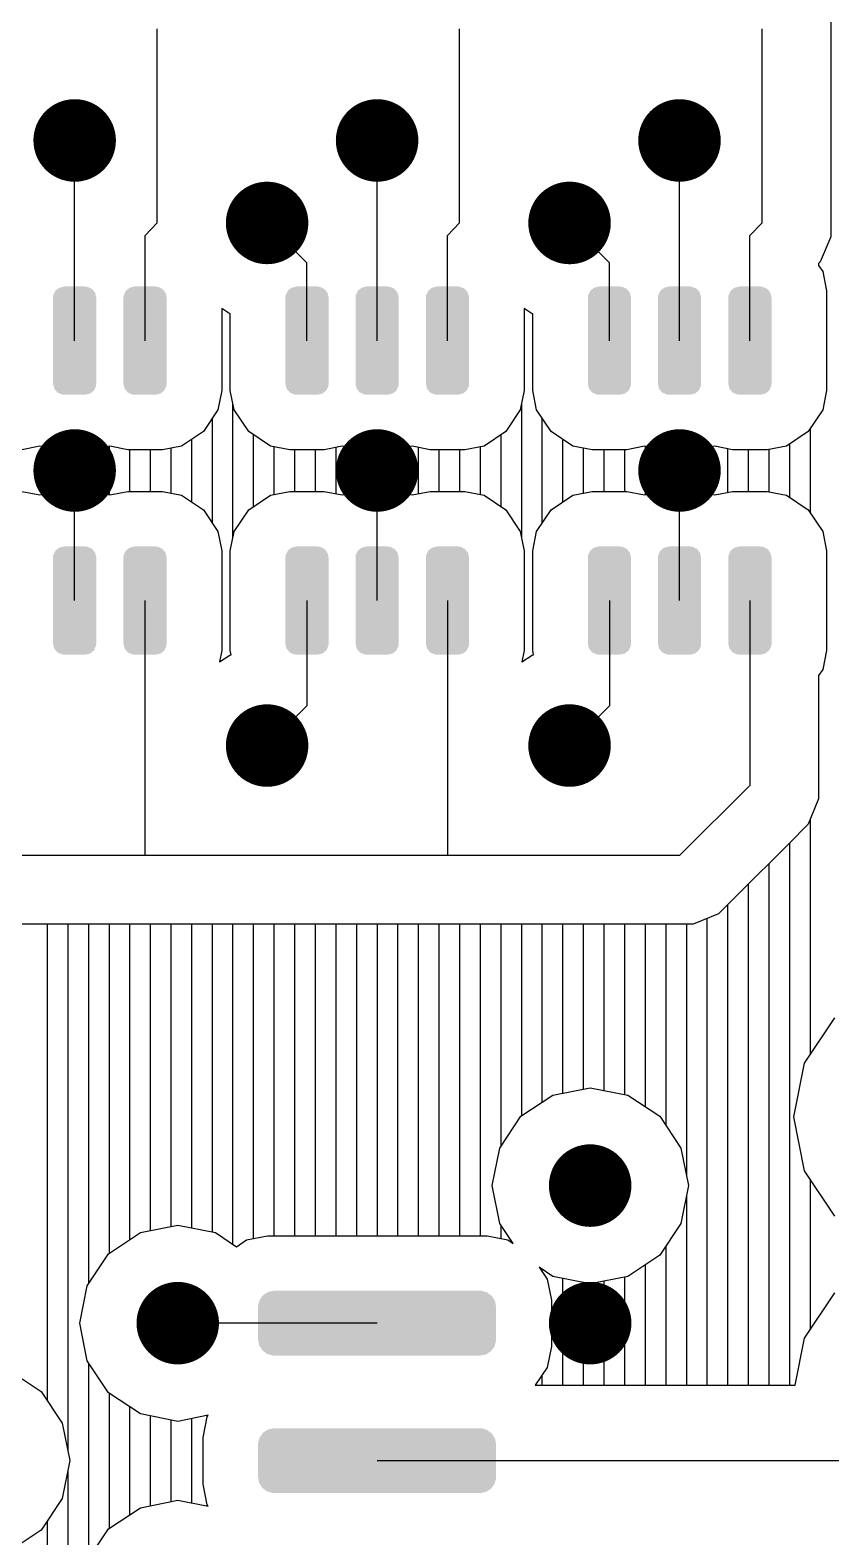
# Model space of a CAD drawing. Extents: x 295 to 953, y 10 to 290.
# Drawn here: x 657.87 to 670.07, y 147.46 to 170.42 of the extents above; entities that cross this region are included whole.
import ezdxf

# ---------------------------------------------------------------- set-up
doc = ezdxf.new("R2010")
doc.units = 0
doc.header["$LTSCALE"] = 5
doc.header["$MEASUREMENT"] = 0
doc.layers.get('0').update_dxf_attribs({"linetype": 'CONTINUOUS', "lineweight": 25})
doc.layers.add('DV-INT-A3_TOP', color=10, linetype='CONTINUOUS')

msp = doc.modelspace()

# ---------------------------------------------------------------- linework, layer by layer
at = {"const_width": 0.629}
for points in [[(658.231, 168.74, 1), (658.86, 168.74, 1)], [(662.841, 168.74, 1), (663.47, 168.74, 1)], [(667.451, 168.74, 1), (668.08, 168.74, 1)], [(661.165, 167.483, 1), (661.793, 167.483, 1)], [(665.775, 167.483, 1), (666.404, 167.483, 1)], [(658.231, 163.711, 1), (658.86, 163.711, 1)], [(662.841, 163.711, 1), (663.47, 163.711, 1)], [(667.451, 163.711, 1), (668.08, 163.711, 1)], [(661.165, 159.52, 1), (661.793, 159.52, 1)], [(665.775, 159.52, 1), (666.404, 159.52, 1)], [(666.089, 152.815, 1), (666.718, 152.815, 1)], [(659.803, 150.719, 1), (660.431, 150.719, 1)], [(666.089, 150.719, 1), (666.718, 150.719, 1)]]:
    msp.add_lwpolyline(points, format="xyb", close=True, dxfattribs=at)
for points in [[(658.239, 166.421), (658.252, 166.45), (658.857, 166.421), (658.833, 166.45)], [(658.252, 166.45), (658.288, 166.478), (658.833, 166.45), (658.81, 166.478)], [(658.288, 166.478), (658.31, 166.496), (658.81, 166.478), (658.771, 166.496)], [(658.31, 166.496), (658.367, 166.509), (658.771, 166.496), (658.742, 166.509)], [(658.367, 166.509), (658.382, 166.512), (658.742, 166.509), (658.709, 166.512)], [(658.382, 166.512), (658.382, 166.515), (658.709, 166.512), (658.709, 166.515)], [(659.312, 166.421), (659.325, 166.45), (659.93, 166.421), (659.906, 166.45)], [(659.325, 166.45), (659.361, 166.478), (659.906, 166.45), (659.882, 166.478)], [(659.361, 166.478), (659.383, 166.496), (659.882, 166.478), (659.844, 166.496)], [(659.383, 166.496), (659.44, 166.509), (659.844, 166.496), (659.815, 166.509)], [(659.44, 166.509), (659.455, 166.512), (659.815, 166.509), (659.782, 166.512)], [(659.455, 166.512), (659.455, 166.515), (659.782, 166.512), (659.782, 166.515)], [(661.78, 166.421), (661.794, 166.45), (662.398, 166.421), (662.375, 166.45)], [(661.794, 166.45), (661.829, 166.478), (662.375, 166.45), (662.351, 166.478)], [(661.829, 166.478), (661.851, 166.496), (662.351, 166.478), (662.312, 166.496)], [(661.851, 166.496), (661.909, 166.509), (662.312, 166.496), (662.284, 166.509)], [(661.909, 166.509), (661.923, 166.512), (662.284, 166.509), (662.25, 166.512)], [(661.923, 166.512), (661.923, 166.515), (662.25, 166.512), (662.25, 166.515)], [(662.849, 166.421), (662.862, 166.45), (663.467, 166.421), (663.443, 166.45)], [(662.862, 166.45), (662.898, 166.478), (663.443, 166.45), (663.42, 166.478)], [(662.898, 166.478), (662.92, 166.496), (663.42, 166.478), (663.381, 166.496)], [(662.92, 166.496), (662.977, 166.509), (663.381, 166.496), (663.352, 166.509)], [(662.977, 166.509), (662.992, 166.512), (663.352, 166.509), (663.319, 166.512)], [(662.992, 166.512), (662.992, 166.515), (663.319, 166.512), (663.319, 166.515)], [(663.922, 166.421), (663.935, 166.45), (664.54, 166.421), (664.516, 166.45)], [(663.935, 166.45), (663.971, 166.478), (664.516, 166.45), (664.493, 166.478)], [(663.971, 166.478), (663.993, 166.496), (664.493, 166.478), (664.454, 166.496)], [(663.993, 166.496), (664.05, 166.509), (664.454, 166.496), (664.425, 166.509)], [(664.05, 166.509), (664.065, 166.512), (664.425, 166.509), (664.392, 166.512)], [(664.065, 166.512), (664.065, 166.515), (664.392, 166.512), (664.392, 166.515)], [(666.39, 166.421), (666.404, 166.45), (667.008, 166.421), (666.985, 166.45)], [(666.404, 166.45), (666.439, 166.478), (666.985, 166.45), (666.961, 166.478)], [(666.439, 166.478), (666.461, 166.496), (666.961, 166.478), (666.923, 166.496)], [(666.461, 166.496), (666.519, 166.509), (666.923, 166.496), (666.894, 166.509)], [(666.519, 166.509), (666.533, 166.512), (666.894, 166.509), (666.86, 166.512)], [(666.533, 166.512), (666.533, 166.515), (666.86, 166.512), (666.86, 166.515)], [(667.459, 166.421), (667.472, 166.45), (668.077, 166.421), (668.054, 166.45)], [(667.472, 166.45), (667.508, 166.478), (668.054, 166.45), (668.03, 166.478)], [(667.508, 166.478), (667.53, 166.496), (668.03, 166.478), (667.991, 166.496)], [(667.53, 166.496), (667.587, 166.509), (667.991, 166.496), (667.962, 166.509)], [(667.587, 166.509), (667.602, 166.512), (667.962, 166.509), (667.929, 166.512)], [(667.602, 166.512), (667.602, 166.515), (667.929, 166.512), (667.929, 166.515)], [(668.532, 166.421), (668.545, 166.45), (669.15, 166.421), (669.126, 166.45)], [(668.545, 166.45), (668.581, 166.478), (669.126, 166.45), (669.103, 166.478)], [(668.581, 166.478), (668.603, 166.496), (669.103, 166.478), (669.064, 166.496)], [(668.603, 166.496), (668.66, 166.509), (669.064, 166.496), (669.035, 166.509)], [(668.66, 166.509), (668.675, 166.512), (669.035, 166.509), (669.002, 166.512)], [(668.675, 166.512), (668.675, 166.515), (669.002, 166.512), (669.002, 166.515)], [(658.216, 166.349), (658.22, 166.383), (658.874, 166.349), (658.866, 166.383)], [(658.216, 166.347), (658.216, 166.349), (658.874, 166.347), (658.874, 166.349)], [(658.216, 165.031), (658.216, 166.347), (658.874, 165.031), (658.874, 166.347)], [(658.22, 166.383), (658.239, 166.421), (658.866, 166.383), (658.857, 166.421)], [(659.289, 166.349), (659.293, 166.383), (659.947, 166.349), (659.939, 166.383)], [(659.289, 166.347), (659.289, 166.349), (659.947, 166.347), (659.947, 166.349)], [(659.289, 165.031), (659.289, 166.347), (659.947, 165.031), (659.947, 166.347)], [(659.293, 166.383), (659.312, 166.421), (659.939, 166.383), (659.93, 166.421)], [(661.758, 166.349), (661.762, 166.383), (662.416, 166.349), (662.408, 166.383)], [(661.758, 166.347), (661.758, 166.349), (662.416, 166.347), (662.416, 166.349)], [(661.758, 165.031), (661.758, 166.347), (662.416, 165.031), (662.416, 166.347)], [(661.762, 166.383), (661.78, 166.421), (662.408, 166.383), (662.398, 166.421)], [(662.827, 166.349), (662.83, 166.383), (663.485, 166.349), (663.476, 166.383)], [(662.827, 166.347), (662.827, 166.349), (663.485, 166.347), (663.485, 166.349)], [(662.827, 165.031), (662.827, 166.347), (663.485, 165.031), (663.485, 166.347)], [(662.83, 166.383), (662.849, 166.421), (663.476, 166.383), (663.467, 166.421)], [(663.899, 166.349), (663.903, 166.383), (664.557, 166.349), (664.549, 166.383)], [(663.899, 166.347), (663.899, 166.349), (664.557, 166.347), (664.557, 166.349)], [(663.899, 165.031), (663.899, 166.347), (664.557, 165.031), (664.557, 166.347)], [(663.903, 166.383), (663.922, 166.421), (664.549, 166.383), (664.54, 166.421)], [(666.368, 166.349), (666.372, 166.383), (667.026, 166.349), (667.018, 166.383)], [(666.368, 166.347), (666.368, 166.349), (667.026, 166.347), (667.026, 166.349)], [(666.368, 165.031), (666.368, 166.347), (667.026, 165.031), (667.026, 166.347)], [(666.372, 166.383), (666.39, 166.421), (667.018, 166.383), (667.008, 166.421)], [(667.437, 166.349), (667.441, 166.383), (668.095, 166.349), (668.086, 166.383)], [(667.437, 166.347), (667.437, 166.349), (668.095, 166.347), (668.095, 166.349)], [(667.437, 165.031), (667.437, 166.347), (668.095, 165.031), (668.095, 166.347)], [(667.441, 166.383), (667.459, 166.421), (668.086, 166.383), (668.077, 166.421)], [(668.51, 166.349), (668.513, 166.383), (669.168, 166.349), (669.159, 166.383)], [(668.51, 166.347), (668.51, 166.349), (669.168, 166.347), (669.168, 166.349)], [(668.51, 165.031), (668.51, 166.347), (669.168, 165.031), (669.168, 166.347)], [(668.513, 166.383), (668.532, 166.421), (669.159, 166.383), (669.15, 166.421)], [(658.216, 165.029), (658.216, 165.031), (658.874, 165.029), (658.874, 165.031)], [(658.225, 164.996), (658.216, 165.029), (658.871, 164.996), (658.874, 165.029)], [(658.234, 164.957), (658.225, 164.996), (658.852, 164.957), (658.871, 164.996)], [(658.258, 164.929), (658.234, 164.957), (658.839, 164.929), (658.852, 164.957)], [(658.281, 164.9), (658.258, 164.929), (658.803, 164.9), (658.839, 164.929)], [(658.32, 164.883), (658.281, 164.9), (658.781, 164.883), (658.803, 164.9)], [(658.349, 164.87), (658.32, 164.883), (658.724, 164.87), (658.781, 164.883)], [(658.382, 164.866), (658.349, 164.87), (658.709, 164.866), (658.724, 164.87)], [(658.382, 164.864), (658.382, 164.866), (658.709, 164.864), (658.709, 164.866)], [(659.289, 165.029), (659.289, 165.031), (659.947, 165.029), (659.947, 165.031)], [(659.298, 164.996), (659.289, 165.029), (659.943, 164.996), (659.947, 165.029)], [(659.307, 164.957), (659.298, 164.996), (659.925, 164.957), (659.943, 164.996)], [(659.33, 164.929), (659.307, 164.957), (659.912, 164.929), (659.925, 164.957)], [(659.354, 164.9), (659.33, 164.929), (659.876, 164.9), (659.912, 164.929)], [(659.393, 164.883), (659.354, 164.9), (659.854, 164.883), (659.876, 164.9)], [(659.422, 164.87), (659.393, 164.883), (659.797, 164.87), (659.854, 164.883)], [(659.455, 164.866), (659.422, 164.87), (659.782, 164.866), (659.797, 164.87)], [(659.455, 164.864), (659.455, 164.866), (659.782, 164.864), (659.782, 164.866)], [(661.758, 165.029), (661.758, 165.031), (662.416, 165.029), (662.416, 165.031)], [(661.766, 164.996), (661.758, 165.029), (662.412, 164.996), (662.416, 165.029)], [(661.776, 164.957), (661.766, 164.996), (662.394, 164.957), (662.412, 164.996)], [(661.799, 164.929), (661.776, 164.957), (662.38, 164.929), (662.394, 164.957)], [(661.823, 164.9), (661.799, 164.929), (662.344, 164.9), (662.38, 164.929)], [(661.861, 164.883), (661.823, 164.9), (662.322, 164.883), (662.344, 164.9)], [(661.89, 164.87), (661.861, 164.883), (662.265, 164.87), (662.322, 164.883)], [(661.923, 164.866), (661.89, 164.87), (662.25, 164.866), (662.265, 164.87)], [(661.923, 164.864), (661.923, 164.866), (662.25, 164.864), (662.25, 164.866)], [(662.827, 165.029), (662.827, 165.031), (663.485, 165.029), (663.485, 165.031)], [(662.835, 164.996), (662.827, 165.029), (663.481, 164.996), (663.485, 165.029)], [(662.844, 164.957), (662.835, 164.996), (663.462, 164.957), (663.481, 164.996)], [(662.868, 164.929), (662.844, 164.957), (663.449, 164.929), (663.462, 164.957)], [(662.891, 164.9), (662.868, 164.929), (663.413, 164.9), (663.449, 164.929)], [(662.93, 164.883), (662.891, 164.9), (663.391, 164.883), (663.413, 164.9)], [(662.959, 164.87), (662.93, 164.883), (663.334, 164.87), (663.391, 164.883)], [(662.992, 164.866), (662.959, 164.87), (663.319, 164.866), (663.334, 164.87)], [(662.992, 164.864), (662.992, 164.866), (663.319, 164.864), (663.319, 164.866)], [(663.899, 165.029), (663.899, 165.031), (664.557, 165.029), (664.557, 165.031)], [(663.908, 164.996), (663.899, 165.029), (664.554, 164.996), (664.557, 165.029)], [(663.917, 164.957), (663.908, 164.996), (664.535, 164.957), (664.554, 164.996)], [(663.941, 164.929), (663.917, 164.957), (664.522, 164.929), (664.535, 164.957)], [(663.964, 164.9), (663.941, 164.929), (664.486, 164.9), (664.522, 164.929)], [(664.003, 164.883), (663.964, 164.9), (664.464, 164.883), (664.486, 164.9)], [(664.032, 164.87), (664.003, 164.883), (664.407, 164.87), (664.464, 164.883)], [(664.065, 164.866), (664.032, 164.87), (664.392, 164.866), (664.407, 164.87)], [(664.065, 164.864), (664.065, 164.866), (664.392, 164.864), (664.392, 164.866)], [(666.368, 165.029), (666.368, 165.031), (667.026, 165.029), (667.026, 165.031)], [(666.376, 164.996), (666.368, 165.029), (667.022, 164.996), (667.026, 165.029)], [(666.386, 164.957), (666.376, 164.996), (667.004, 164.957), (667.022, 164.996)], [(666.409, 164.929), (666.386, 164.957), (666.99, 164.929), (667.004, 164.957)], [(666.433, 164.9), (666.409, 164.929), (666.954, 164.9), (666.99, 164.929)], [(666.471, 164.883), (666.433, 164.9), (666.933, 164.883), (666.954, 164.9)], [(666.5, 164.87), (666.471, 164.883), (666.875, 164.87), (666.933, 164.883)], [(666.533, 164.866), (666.5, 164.87), (666.861, 164.866), (666.875, 164.87)], [(666.533, 164.864), (666.533, 164.866), (666.86, 164.864), (666.86, 164.866)], [(666.533, 164.866), (666.533, 164.866), (666.86, 164.866), (666.861, 164.866)], [(667.437, 165.029), (667.437, 165.031), (668.095, 165.029), (668.095, 165.031)], [(667.445, 164.996), (667.437, 165.029), (668.091, 164.996), (668.095, 165.029)], [(667.454, 164.957), (667.445, 164.996), (668.072, 164.957), (668.091, 164.996)], [(667.478, 164.929), (667.454, 164.957), (668.059, 164.929), (668.072, 164.957)], [(667.502, 164.9), (667.478, 164.929), (668.023, 164.9), (668.059, 164.929)], [(667.54, 164.883), (667.502, 164.9), (668.001, 164.883), (668.023, 164.9)], [(667.569, 164.87), (667.54, 164.883), (667.944, 164.87), (668.001, 164.883)], [(667.602, 164.866), (667.569, 164.87), (667.929, 164.866), (667.944, 164.87)], [(667.602, 164.864), (667.602, 164.866), (667.929, 164.864), (667.929, 164.866)], [(668.51, 165.029), (668.51, 165.031), (669.168, 165.029), (669.168, 165.031)], [(668.518, 164.996), (668.51, 165.029), (669.164, 164.996), (669.168, 165.029)], [(668.527, 164.957), (668.518, 164.996), (669.145, 164.957), (669.164, 164.996)], [(668.551, 164.929), (668.527, 164.957), (669.132, 164.929), (669.145, 164.957)], [(668.574, 164.9), (668.551, 164.929), (669.096, 164.9), (669.132, 164.929)], [(668.613, 164.883), (668.574, 164.9), (669.074, 164.883), (669.096, 164.9)], [(668.642, 164.87), (668.613, 164.883), (669.017, 164.87), (669.074, 164.883)], [(668.675, 164.866), (668.642, 164.87), (669.002, 164.866), (669.017, 164.87)], [(668.675, 164.864), (668.675, 164.866), (669.002, 164.864), (669.002, 164.866)], [(658.31, 162.535), (658.367, 162.549), (658.771, 162.535), (658.742, 162.549)], [(658.367, 162.549), (658.382, 162.552), (658.742, 162.549), (658.709, 162.552)], [(658.382, 162.552), (658.382, 162.554), (658.709, 162.552), (658.709, 162.554)], [(659.383, 162.535), (659.44, 162.549), (659.844, 162.535), (659.815, 162.549)], [(659.44, 162.549), (659.455, 162.552), (659.815, 162.549), (659.782, 162.552)], [(659.455, 162.552), (659.455, 162.554), (659.782, 162.552), (659.782, 162.554)], [(661.851, 162.535), (661.909, 162.549), (662.312, 162.535), (662.284, 162.549)], [(661.909, 162.549), (661.923, 162.552), (662.284, 162.549), (662.25, 162.552)], [(661.923, 162.552), (661.923, 162.554), (662.25, 162.552), (662.25, 162.554)], [(662.92, 162.535), (662.977, 162.549), (663.381, 162.535), (663.352, 162.549)], [(662.977, 162.549), (662.992, 162.552), (663.352, 162.549), (663.319, 162.552)], [(662.992, 162.552), (662.992, 162.554), (663.319, 162.552), (663.319, 162.554)], [(663.993, 162.535), (664.05, 162.549), (664.454, 162.535), (664.425, 162.549)], [(664.05, 162.549), (664.065, 162.552), (664.425, 162.549), (664.392, 162.552)], [(664.065, 162.552), (664.065, 162.554), (664.392, 162.552), (664.392, 162.554)], [(666.461, 162.535), (666.519, 162.549), (666.923, 162.535), (666.894, 162.549)], [(666.519, 162.549), (666.533, 162.552), (666.894, 162.549), (666.86, 162.552)], [(666.533, 162.552), (666.533, 162.554), (666.86, 162.552), (666.86, 162.554)], [(667.53, 162.535), (667.587, 162.549), (667.991, 162.535), (667.962, 162.549)], [(667.587, 162.549), (667.602, 162.552), (667.962, 162.549), (667.929, 162.552)], [(667.602, 162.552), (667.602, 162.554), (667.929, 162.552), (667.929, 162.554)], [(668.603, 162.535), (668.66, 162.549), (669.064, 162.535), (669.035, 162.549)], [(668.66, 162.549), (668.675, 162.552), (669.035, 162.549), (669.002, 162.552)], [(668.675, 162.552), (668.675, 162.554), (669.002, 162.552), (669.002, 162.554)], [(658.216, 162.389), (658.22, 162.422), (658.874, 162.389), (658.866, 162.422)], [(658.216, 162.387), (658.216, 162.389), (658.874, 162.387), (658.874, 162.389)], [(658.216, 161.071), (658.216, 162.387), (658.874, 161.071), (658.874, 162.387)], [(658.22, 162.422), (658.239, 162.461), (658.866, 162.422), (658.857, 162.461)], [(658.239, 162.461), (658.252, 162.489), (658.857, 162.461), (658.833, 162.489)], [(658.252, 162.489), (658.288, 162.518), (658.833, 162.489), (658.81, 162.518)], [(658.288, 162.518), (658.31, 162.535), (658.81, 162.518), (658.771, 162.535)], [(659.289, 162.389), (659.293, 162.422), (659.947, 162.389), (659.939, 162.422)], [(659.289, 162.387), (659.289, 162.389), (659.947, 162.387), (659.947, 162.389)], [(659.289, 161.071), (659.289, 162.387), (659.947, 161.071), (659.947, 162.387)], [(659.293, 162.422), (659.312, 162.461), (659.939, 162.422), (659.93, 162.461)], [(659.312, 162.461), (659.325, 162.489), (659.93, 162.461), (659.906, 162.489)], [(659.325, 162.489), (659.361, 162.518), (659.906, 162.489), (659.882, 162.518)], [(659.361, 162.518), (659.383, 162.535), (659.882, 162.518), (659.844, 162.535)], [(661.758, 162.389), (661.762, 162.422), (662.416, 162.389), (662.408, 162.422)], [(661.758, 162.387), (661.758, 162.389), (662.416, 162.387), (662.416, 162.389)], [(661.758, 161.071), (661.758, 162.387), (662.416, 161.071), (662.416, 162.387)], [(661.762, 162.422), (661.78, 162.461), (662.408, 162.422), (662.398, 162.461)], [(661.78, 162.461), (661.794, 162.489), (662.398, 162.461), (662.375, 162.489)], [(661.794, 162.489), (661.829, 162.518), (662.375, 162.489), (662.351, 162.518)], [(661.829, 162.518), (661.851, 162.535), (662.351, 162.518), (662.312, 162.535)], [(662.827, 162.389), (662.83, 162.422), (663.485, 162.389), (663.476, 162.422)], [(662.827, 162.387), (662.827, 162.389), (663.485, 162.387), (663.485, 162.389)], [(662.827, 161.071), (662.827, 162.387), (663.485, 161.071), (663.485, 162.387)], [(662.83, 162.422), (662.849, 162.461), (663.476, 162.422), (663.467, 162.461)], [(662.849, 162.461), (662.862, 162.489), (663.467, 162.461), (663.443, 162.489)], [(662.862, 162.489), (662.898, 162.518), (663.443, 162.489), (663.42, 162.518)], [(662.898, 162.518), (662.92, 162.535), (663.42, 162.518), (663.381, 162.535)], [(663.899, 162.389), (663.903, 162.422), (664.557, 162.389), (664.549, 162.422)], [(663.899, 162.387), (663.899, 162.389), (664.557, 162.387), (664.557, 162.389)], [(663.899, 161.071), (663.899, 162.387), (664.557, 161.071), (664.557, 162.387)], [(663.903, 162.422), (663.922, 162.461), (664.549, 162.422), (664.54, 162.461)], [(663.922, 162.461), (663.935, 162.489), (664.54, 162.461), (664.516, 162.489)], [(663.935, 162.489), (663.971, 162.518), (664.516, 162.489), (664.493, 162.518)], [(663.971, 162.518), (663.993, 162.535), (664.493, 162.518), (664.454, 162.535)], [(666.368, 162.389), (666.372, 162.422), (667.026, 162.389), (667.018, 162.422)], [(666.368, 162.387), (666.368, 162.389), (667.026, 162.387), (667.026, 162.389)], [(666.368, 161.071), (666.368, 162.387), (667.026, 161.071), (667.026, 162.387)], [(666.372, 162.422), (666.39, 162.461), (667.018, 162.422), (667.008, 162.461)], [(666.39, 162.461), (666.404, 162.489), (667.008, 162.461), (666.985, 162.489)], [(666.404, 162.489), (666.439, 162.518), (666.985, 162.489), (666.961, 162.518)], [(666.439, 162.518), (666.461, 162.535), (666.961, 162.518), (666.923, 162.535)], [(667.437, 162.389), (667.441, 162.422), (668.095, 162.389), (668.086, 162.422)], [(667.437, 162.387), (667.437, 162.389), (668.095, 162.387), (668.095, 162.389)], [(667.437, 161.071), (667.437, 162.387), (668.095, 161.071), (668.095, 162.387)], [(667.441, 162.422), (667.459, 162.461), (668.086, 162.422), (668.077, 162.461)], [(667.459, 162.461), (667.472, 162.489), (668.077, 162.461), (668.054, 162.489)], [(667.472, 162.489), (667.508, 162.518), (668.054, 162.489), (668.03, 162.518)], [(667.508, 162.518), (667.53, 162.535), (668.03, 162.518), (667.991, 162.535)], [(668.51, 162.389), (668.513, 162.422), (669.168, 162.389), (669.159, 162.422)], [(668.51, 162.387), (668.51, 162.389), (669.168, 162.387), (669.168, 162.389)], [(668.51, 161.071), (668.51, 162.387), (669.168, 161.071), (669.168, 162.387)], [(668.513, 162.422), (668.532, 162.461), (669.159, 162.422), (669.15, 162.461)], [(668.532, 162.461), (668.545, 162.489), (669.15, 162.461), (669.126, 162.489)], [(668.545, 162.489), (668.581, 162.518), (669.126, 162.489), (669.103, 162.518)], [(668.581, 162.518), (668.603, 162.535), (669.103, 162.518), (669.064, 162.535)], [(658.216, 161.069), (658.216, 161.071), (658.874, 161.069), (658.874, 161.071)], [(658.225, 161.035), (658.216, 161.069), (658.871, 161.035), (658.874, 161.069)], [(658.234, 160.997), (658.225, 161.035), (658.852, 160.997), (658.871, 161.035)], [(658.258, 160.969), (658.234, 160.997), (658.839, 160.969), (658.852, 160.997)], [(658.281, 160.94), (658.258, 160.969), (658.803, 160.94), (658.839, 160.969)], [(658.32, 160.922), (658.281, 160.94), (658.781, 160.922), (658.803, 160.94)], [(659.289, 161.069), (659.289, 161.071), (659.947, 161.069), (659.947, 161.071)], [(659.298, 161.035), (659.289, 161.069), (659.943, 161.035), (659.947, 161.069)], [(659.307, 160.997), (659.298, 161.035), (659.925, 160.997), (659.943, 161.035)], [(659.33, 160.969), (659.307, 160.997), (659.912, 160.969), (659.925, 160.997)], [(659.354, 160.94), (659.33, 160.969), (659.876, 160.94), (659.912, 160.969)], [(659.393, 160.922), (659.354, 160.94), (659.854, 160.922), (659.876, 160.94)], [(661.758, 161.069), (661.758, 161.071), (662.416, 161.069), (662.416, 161.071)], [(661.766, 161.035), (661.758, 161.069), (662.412, 161.035), (662.416, 161.069)], [(661.776, 160.997), (661.766, 161.035), (662.394, 160.997), (662.412, 161.035)], [(661.799, 160.969), (661.776, 160.997), (662.38, 160.969), (662.394, 160.997)], [(661.823, 160.94), (661.799, 160.969), (662.344, 160.94), (662.38, 160.969)], [(661.861, 160.922), (661.823, 160.94), (662.322, 160.922), (662.344, 160.94)], [(662.827, 161.069), (662.827, 161.071), (663.485, 161.069), (663.485, 161.071)], [(662.835, 161.035), (662.827, 161.069), (663.481, 161.035), (663.485, 161.069)], [(662.844, 160.997), (662.835, 161.035), (663.462, 160.997), (663.481, 161.035)], [(662.868, 160.969), (662.844, 160.997), (663.449, 160.969), (663.462, 160.997)], [(662.891, 160.94), (662.868, 160.969), (663.413, 160.94), (663.449, 160.969)], [(662.93, 160.922), (662.891, 160.94), (663.391, 160.922), (663.413, 160.94)], [(663.899, 161.069), (663.899, 161.071), (664.557, 161.069), (664.557, 161.071)], [(663.908, 161.035), (663.899, 161.069), (664.554, 161.035), (664.557, 161.069)], [(663.917, 160.997), (663.908, 161.035), (664.535, 160.997), (664.554, 161.035)], [(663.941, 160.969), (663.917, 160.997), (664.522, 160.969), (664.535, 160.997)], [(663.964, 160.94), (663.941, 160.969), (664.486, 160.94), (664.522, 160.969)], [(664.003, 160.922), (663.964, 160.94), (664.464, 160.922), (664.486, 160.94)], [(666.368, 161.069), (666.368, 161.071), (667.026, 161.069), (667.026, 161.071)], [(666.376, 161.035), (666.368, 161.069), (667.022, 161.035), (667.026, 161.069)], [(666.386, 160.997), (666.376, 161.035), (667.004, 160.997), (667.022, 161.035)], [(666.409, 160.969), (666.386, 160.997), (666.99, 160.969), (667.004, 160.997)], [(666.433, 160.94), (666.409, 160.969), (666.954, 160.94), (666.99, 160.969)], [(666.471, 160.922), (666.433, 160.94), (666.933, 160.922), (666.954, 160.94)], [(667.437, 161.069), (667.437, 161.071), (668.095, 161.069), (668.095, 161.071)], [(667.445, 161.035), (667.437, 161.069), (668.091, 161.035), (668.095, 161.069)], [(667.454, 160.997), (667.445, 161.035), (668.072, 160.997), (668.091, 161.035)], [(667.478, 160.969), (667.454, 160.997), (668.059, 160.969), (668.072, 160.997)], [(667.502, 160.94), (667.478, 160.969), (668.023, 160.94), (668.059, 160.969)], [(667.54, 160.922), (667.502, 160.94), (668.001, 160.922), (668.023, 160.94)], [(668.51, 161.069), (668.51, 161.071), (669.168, 161.069), (669.168, 161.071)], [(668.518, 161.035), (668.51, 161.069), (669.164, 161.035), (669.168, 161.069)], [(668.527, 160.997), (668.518, 161.035), (669.145, 160.997), (669.164, 161.035)], [(668.551, 160.969), (668.527, 160.997), (669.132, 160.969), (669.145, 160.997)], [(668.574, 160.94), (668.551, 160.969), (669.096, 160.94), (669.132, 160.969)], [(668.613, 160.922), (668.574, 160.94), (669.074, 160.922), (669.096, 160.94)], [(658.349, 160.909), (658.32, 160.922), (658.724, 160.909), (658.781, 160.922)], [(658.382, 160.906), (658.349, 160.909), (658.709, 160.906), (658.724, 160.909)], [(658.382, 160.903), (658.382, 160.906), (658.709, 160.903), (658.709, 160.906)], [(659.422, 160.909), (659.393, 160.922), (659.797, 160.909), (659.854, 160.922)], [(659.455, 160.906), (659.422, 160.909), (659.782, 160.906), (659.797, 160.909)], [(659.455, 160.903), (659.455, 160.906), (659.782, 160.903), (659.782, 160.906)], [(661.89, 160.909), (661.861, 160.922), (662.265, 160.909), (662.322, 160.922)], [(661.923, 160.906), (661.89, 160.909), (662.25, 160.906), (662.265, 160.909)], [(661.923, 160.903), (661.923, 160.906), (662.25, 160.903), (662.25, 160.906)], [(662.959, 160.909), (662.93, 160.922), (663.334, 160.909), (663.391, 160.922)], [(662.992, 160.906), (662.959, 160.909), (663.319, 160.906), (663.334, 160.909)], [(662.992, 160.903), (662.992, 160.906), (663.319, 160.903), (663.319, 160.906)], [(664.032, 160.909), (664.003, 160.922), (664.407, 160.909), (664.464, 160.922)], [(664.065, 160.906), (664.032, 160.909), (664.392, 160.906), (664.407, 160.909)], [(664.065, 160.903), (664.065, 160.906), (664.392, 160.903), (664.392, 160.906)], [(666.5, 160.909), (666.471, 160.922), (666.875, 160.909), (666.933, 160.922)], [(666.533, 160.906), (666.5, 160.909), (666.861, 160.906), (666.875, 160.909)], [(666.533, 160.903), (666.533, 160.906), (666.86, 160.903), (666.86, 160.906)], [(666.533, 160.906), (666.533, 160.906), (666.86, 160.906), (666.861, 160.906)], [(667.569, 160.909), (667.54, 160.922), (667.944, 160.909), (668.001, 160.922)], [(667.602, 160.906), (667.569, 160.909), (667.929, 160.906), (667.944, 160.909)], [(667.602, 160.903), (667.602, 160.906), (667.929, 160.903), (667.929, 160.906)], [(668.642, 160.909), (668.613, 160.922), (669.017, 160.909), (669.074, 160.922)], [(668.675, 160.906), (668.642, 160.909), (669.002, 160.906), (669.017, 160.909)], [(668.675, 160.903), (668.675, 160.906), (669.002, 160.903), (669.002, 160.906)], [(661.361, 151.055), (661.367, 151.077), (664.954, 151.055), (664.94, 151.077)], [(661.367, 151.077), (661.409, 151.133), (664.94, 151.077), (664.906, 151.133)], [(661.409, 151.133), (661.422, 151.149), (664.906, 151.133), (664.884, 151.149)], [(661.422, 151.149), (661.483, 151.187), (664.884, 151.149), (664.834, 151.187)], [(661.483, 151.187), (661.499, 151.197), (664.834, 151.187), (664.8, 151.197)], [(661.499, 151.197), (661.582, 151.212), (664.8, 151.197), (664.747, 151.212)], [(661.582, 151.212), (661.588, 151.214), (664.747, 151.212), (664.723, 151.214)], [(661.341, 150.966), (661.342, 150.99), (664.97, 150.966), (664.966, 150.99)], [(661.341, 150.472), (661.341, 150.966), (664.97, 150.472), (664.97, 150.966)], [(661.342, 150.99), (661.361, 151.055), (664.966, 150.99), (664.954, 151.055)], [(661.345, 150.448), (661.341, 150.472), (664.969, 150.448), (664.97, 150.472)], [(661.357, 150.383), (661.345, 150.448), (664.95, 150.383), (664.969, 150.448)], [(661.371, 150.361), (661.357, 150.383), (664.944, 150.361), (664.95, 150.383)], [(661.405, 150.306), (661.371, 150.361), (664.902, 150.306), (664.944, 150.361)], [(661.427, 150.289), (661.405, 150.306), (664.889, 150.289), (664.902, 150.306)], [(661.477, 150.251), (661.427, 150.289), (664.828, 150.251), (664.889, 150.289)], [(661.511, 150.241), (661.477, 150.251), (664.812, 150.241), (664.828, 150.251)], [(661.564, 150.226), (661.511, 150.241), (664.729, 150.226), (664.812, 150.241)], [(661.588, 150.225), (661.564, 150.226), (664.723, 150.225), (664.729, 150.226)], [(661.367, 148.982), (661.409, 149.037), (664.94, 148.982), (664.906, 149.037)], [(661.409, 149.037), (661.422, 149.054), (664.906, 149.037), (664.884, 149.054)], [(661.422, 149.054), (661.483, 149.092), (664.884, 149.054), (664.834, 149.092)], [(661.483, 149.092), (661.499, 149.101), (664.834, 149.092), (664.8, 149.101)], [(661.499, 149.101), (661.582, 149.117), (664.8, 149.101), (664.747, 149.117)], [(661.582, 149.117), (661.588, 149.118), (664.747, 149.117), (664.723, 149.118)], [(661.341, 148.871), (661.342, 148.894), (664.97, 148.871), (664.966, 148.894)], [(661.341, 148.376), (661.341, 148.871), (664.97, 148.376), (664.97, 148.871)], [(661.342, 148.894), (661.361, 148.96), (664.966, 148.894), (664.954, 148.96)], [(661.361, 148.96), (661.367, 148.982), (664.954, 148.96), (664.94, 148.982)], [(661.345, 148.353), (661.341, 148.376), (664.969, 148.353), (664.97, 148.376)], [(661.357, 148.287), (661.345, 148.353), (664.95, 148.287), (664.969, 148.353)], [(661.371, 148.266), (661.357, 148.287), (664.944, 148.266), (664.95, 148.287)], [(661.405, 148.21), (661.371, 148.266), (664.902, 148.21), (664.944, 148.266)], [(661.427, 148.193), (661.405, 148.21), (664.889, 148.193), (664.902, 148.21)], [(661.477, 148.155), (661.427, 148.193), (664.828, 148.155), (664.889, 148.193)], [(661.511, 148.146), (661.477, 148.155), (664.812, 148.146), (664.828, 148.155)], [(661.564, 148.13), (661.511, 148.146), (664.729, 148.13), (664.812, 148.146)], [(661.588, 148.129), (661.564, 148.13), (664.723, 148.129), (664.729, 148.13)]]:
    msp.add_solid(points)
at = {"layer": 'DV-INT-A3_TOP', "color": 7}
for p, q in [((670.071, 170.651), (670.071, 167.274)), ((659.803, 167.483), (659.803, 170.442)), ((664.413, 167.483), (664.413, 170.442)), ((669.023, 167.483), (669.023, 170.442)), ((658.545, 165.689), (658.545, 168.74)), ((663.156, 165.689), (663.156, 168.74)), ((667.766, 165.689), (667.766, 168.74)), ((659.618, 167.294), (659.803, 167.483)), ((662.087, 166.875), (661.479, 167.483)), ((664.228, 167.294), (664.413, 167.483)), ((666.697, 166.875), (666.089, 167.483)), ((668.839, 167.294), (669.023, 167.483)), ((659.618, 165.689), (659.618, 167.294)), ((664.228, 165.689), (664.228, 167.294)), ((668.839, 165.689), (668.839, 167.294)), ((670.071, 167.274), (669.911, 166.888)), ((662.087, 165.689), (662.087, 166.875)), ((666.697, 165.689), (666.697, 166.875)), ((669.911, 166.888), (669.886, 166.863)), ((669.886, 166.863), (669.886, 166.833)), ((669.886, 166.833), (669.949, 166.741)), ((669.949, 166.741), (670.008, 166.448)), ((670.008, 166.448), (670.008, 164.931)), ((660.909, 166.1), (660.788, 166.18)), ((660.788, 166.18), (660.788, 164.931)), ((660.918, 166.096), (660.909, 166.1)), ((660.918, 164.931), (660.918, 166.096)), ((665.519, 166.1), (665.398, 166.18)), ((665.398, 166.18), (665.398, 164.931)), ((665.528, 166.096), (665.519, 166.1)), ((665.528, 164.931), (665.528, 166.096)), ((660.788, 164.931), (660.729, 164.637)), ((660.976, 164.637), (660.918, 164.931)), ((665.398, 164.931), (665.339, 164.637)), ((665.586, 164.637), (665.528, 164.931)), ((670.008, 164.931), (669.949, 164.637)), ((660.729, 164.637), (660.507, 164.306)), ((660.959, 162.693), (660.959, 164.725)), ((661.198, 164.306), (660.976, 164.637)), ((665.339, 164.637), (665.117, 164.306)), ((665.36, 162.693), (665.36, 164.725)), ((665.808, 164.306), (665.586, 164.637)), ((669.949, 164.637), (669.727, 164.306)), ((660.645, 162.911), (660.645, 164.507)), ((665.674, 162.911), (665.674, 164.507)), ((660.507, 164.306), (660.176, 164.084)), ((660.331, 163.233), (660.331, 164.185)), ((661.529, 164.084), (661.198, 164.306)), ((661.274, 163.162), (661.274, 164.256)), ((665.117, 164.306), (664.786, 164.084)), ((665.046, 163.162), (665.046, 164.256)), ((666.14, 164.084), (665.808, 164.306)), ((665.989, 163.233), (665.989, 164.185)), ((669.727, 164.306), (669.396, 164.084)), ((669.761, 163.066), (669.761, 164.352)), ((658.013, 164.08), (657.741, 164.025)), ((658.286, 164.025), (658.013, 164.08)), ((658.131, 163.363), (658.131, 164.055)), ((658.809, 164.025), (658.286, 164.025)), ((658.445, 163.393), (658.445, 164.025)), ((658.759, 163.393), (658.759, 164.025)), ((659.082, 164.08), (658.809, 164.025)), ((659.074, 163.342), (659.074, 164.076)), ((659.354, 164.025), (659.082, 164.08)), ((659.882, 164.025), (659.354, 164.025)), ((659.388, 163.393), (659.388, 164.025)), ((659.702, 163.393), (659.702, 164.025)), ((660.176, 164.084), (659.882, 164.025)), ((660.016, 163.368), (660.016, 164.051)), ((661.823, 164.025), (661.529, 164.084)), ((661.588, 163.347), (661.588, 164.072)), ((662.351, 164.025), (661.823, 164.025)), ((661.902, 163.393), (661.902, 164.025)), ((662.217, 163.393), (662.217, 164.025)), ((662.623, 164.08), (662.351, 164.025)), ((662.531, 163.355), (662.531, 164.063)), ((662.896, 164.025), (662.623, 164.08)), ((662.845, 163.384), (662.845, 164.034)), ((663.42, 164.025), (662.896, 164.025)), ((663.16, 163.393), (663.16, 164.025)), ((663.692, 164.08), (663.42, 164.025)), ((663.474, 163.384), (663.474, 164.034)), ((663.964, 164.025), (663.692, 164.08)), ((663.788, 163.355), (663.788, 164.063)), ((664.492, 164.025), (663.964, 164.025)), ((664.103, 163.393), (664.103, 164.025)), ((664.417, 163.393), (664.417, 164.025)), ((664.786, 164.084), (664.492, 164.025)), ((664.731, 163.347), (664.731, 164.072)), ((666.433, 164.025), (666.14, 164.084)), ((666.303, 163.368), (666.303, 164.051)), ((666.961, 164.025), (666.433, 164.025)), ((666.617, 163.393), (666.617, 164.025)), ((666.932, 163.393), (666.932, 164.025)), ((667.233, 164.08), (666.961, 164.025)), ((667.506, 164.025), (667.233, 164.08)), ((667.246, 163.342), (667.246, 164.076)), ((668.03, 164.025), (667.506, 164.025)), ((667.56, 163.393), (667.56, 164.025)), ((667.875, 163.393), (667.875, 164.025)), ((668.302, 164.08), (668.03, 164.025)), ((668.189, 163.363), (668.189, 164.055)), ((668.575, 164.025), (668.302, 164.08)), ((668.503, 163.376), (668.503, 164.042)), ((669.103, 164.025), (668.575, 164.025)), ((668.818, 163.393), (668.818, 164.025)), ((669.396, 164.084), (669.103, 164.025)), ((669.132, 163.388), (669.132, 164.03)), ((669.446, 163.3), (669.446, 164.118)), ((658.545, 161.729), (658.545, 163.711)), ((663.156, 161.729), (663.156, 163.711)), ((667.766, 161.729), (667.766, 163.711)), ((657.741, 163.393), (658.013, 163.338)), ((658.013, 163.338), (658.286, 163.393)), ((658.286, 163.393), (658.809, 163.393)), ((658.545, 161.938), (658.545, 163.393)), ((658.809, 163.393), (659.082, 163.338)), ((659.082, 163.338), (659.354, 163.393)), ((659.354, 163.393), (659.882, 163.393)), ((659.882, 163.393), (660.176, 163.334)), ((660.176, 163.334), (660.507, 163.112)), ((661.198, 163.112), (661.529, 163.334)), ((661.529, 163.334), (661.823, 163.393)), ((661.823, 163.393), (662.351, 163.393)), ((662.351, 163.393), (662.623, 163.338)), ((662.623, 163.338), (662.896, 163.393)), ((662.896, 163.393), (663.42, 163.393)), ((663.156, 161.938), (663.156, 163.393)), ((663.42, 163.393), (663.692, 163.338)), ((663.692, 163.338), (663.964, 163.393)), ((663.964, 163.393), (664.492, 163.393)), ((664.492, 163.393), (664.786, 163.334)), ((664.786, 163.334), (665.117, 163.112)), ((665.808, 163.112), (666.14, 163.334)), ((666.14, 163.334), (666.433, 163.393)), ((666.433, 163.393), (666.961, 163.393)), ((666.961, 163.393), (667.233, 163.338)), ((667.233, 163.338), (667.506, 163.393)), ((667.506, 163.393), (668.03, 163.393)), ((667.766, 161.938), (667.766, 163.393)), ((668.03, 163.393), (668.302, 163.338)), ((668.302, 163.338), (668.575, 163.393)), ((668.575, 163.393), (669.103, 163.393)), ((669.103, 163.393), (669.396, 163.334)), ((669.396, 163.334), (669.727, 163.112)), ((660.507, 163.112), (660.729, 162.781)), ((660.976, 162.781), (661.198, 163.112)), ((665.117, 163.112), (665.339, 162.781)), ((665.586, 162.781), (665.808, 163.112)), ((669.727, 163.112), (669.949, 162.781)), ((660.729, 162.781), (660.788, 162.487)), ((660.918, 162.487), (660.976, 162.781)), ((665.339, 162.781), (665.398, 162.487)), ((665.528, 162.487), (665.586, 162.781)), ((669.949, 162.781), (670.008, 162.487)), ((660.788, 162.487), (660.788, 160.97)), ((660.918, 160.97), (660.918, 162.487)), ((665.398, 162.487), (665.398, 160.97)), ((665.528, 160.97), (665.528, 162.487)), ((670.008, 162.487), (670.008, 160.97)), ((659.618, 157.844), (659.618, 161.729)), ((662.087, 161.729), (662.087, 160.124)), ((664.228, 161.729), (664.228, 157.844)), ((666.697, 161.729), (666.697, 160.124)), ((668.839, 161.729), (668.839, 158.912)), ((660.788, 160.97), (660.754, 160.794)), ((660.93, 160.903), (660.918, 160.97)), ((665.398, 160.97), (665.364, 160.794)), ((665.54, 160.903), (665.528, 160.97)), ((670.008, 160.97), (669.949, 160.677)), ((660.754, 160.794), (660.909, 160.899)), ((660.909, 160.899), (660.93, 160.903)), ((665.364, 160.794), (665.519, 160.899)), ((665.519, 160.899), (665.54, 160.903)), ((669.949, 160.677), (669.886, 160.585)), ((669.886, 160.585), (669.886, 158.707)), ((662.087, 160.124), (661.479, 159.52)), ((666.697, 160.124), (666.089, 159.52)), ((668.839, 158.912), (667.766, 157.844)), ((669.886, 158.707), (669.727, 158.322)), ((669.727, 158.322), (669.434, 158.024)), ((669.761, 154.809), (669.761, 158.393)), ((669.434, 158.024), (668.654, 157.249)), ((669.446, 149.776), (669.446, 158.037)), ((659.618, 157.844), (655.008, 157.844)), ((664.228, 157.844), (659.618, 157.844)), ((667.766, 157.844), (664.228, 157.844)), ((669.132, 149.776), (669.132, 157.722)), ((668.818, 149.776), (668.818, 157.408)), ((668.654, 157.249), (668.361, 156.955)), ((668.503, 149.776), (668.503, 157.094)), ((668.361, 156.955), (667.975, 156.796)), ((668.189, 149.776), (668.189, 156.88)), ((659.413, 156.796), (655.218, 156.796)), ((658.131, 149.537), (658.131, 156.796)), ((658.445, 148.766), (658.445, 156.796)), ((658.759, 151.318), (658.759, 156.796)), ((659.074, 151.779), (659.074, 156.796)), ((659.388, 151.993), (659.388, 156.796)), ((659.828, 156.796), (659.413, 156.796)), ((659.702, 152.127), (659.702, 156.796)), ((664.023, 156.796), (659.828, 156.796)), ((660.016, 152.19), (660.016, 156.796)), ((660.331, 152.169), (660.331, 156.796)), ((660.645, 152.106), (660.645, 156.796)), ((660.959, 151.922), (660.959, 156.796)), ((661.274, 152.01), (661.274, 156.796)), ((661.588, 152.052), (661.588, 156.796)), ((661.902, 152.052), (661.902, 156.796)), ((662.217, 152.052), (662.217, 156.796)), ((662.531, 152.052), (662.531, 156.796)), ((662.845, 152.052), (662.845, 156.796)), ((663.16, 152.052), (663.16, 156.796)), ((663.474, 152.052), (663.474, 156.796)), ((663.788, 152.052), (663.788, 156.796)), ((664.438, 156.796), (664.023, 156.796)), ((664.103, 152.052), (664.103, 156.796)), ((664.417, 152.052), (664.417, 156.796)), ((667.56, 156.796), (664.438, 156.796)), ((664.731, 152.052), (664.731, 156.796)), ((665.046, 153.414), (665.046, 156.796)), ((665.36, 153.875), (665.36, 156.796)), ((665.674, 154.089), (665.674, 156.796)), ((665.989, 154.223), (665.989, 156.796)), ((666.303, 154.286), (666.303, 156.796)), ((666.617, 154.265), (666.617, 156.796)), ((666.932, 154.202), (666.932, 156.796)), ((667.246, 154.017), (667.246, 156.796)), ((667.56, 153.728), (667.56, 156.796)), ((667.975, 156.796), (667.56, 156.796)), ((667.875, 152.957), (667.875, 156.796)), ((669.673, 154.68), (670.134, 155.371)), ((669.509, 153.862), (669.673, 154.68)), ((665.834, 154.193), (666.404, 154.307)), ((666.404, 154.307), (666.978, 154.193)), ((665.347, 153.871), (665.834, 154.193)), ((666.978, 154.193), (667.464, 153.871)), ((665.025, 153.385), (665.347, 153.871)), ((667.464, 153.871), (667.787, 153.385)), ((669.673, 153.041), (669.509, 153.862)), ((664.912, 152.815), (665.025, 153.385)), ((667.787, 153.385), (667.9, 152.815)), ((670.134, 152.349), (669.673, 153.041)), ((669.761, 150.618), (669.761, 152.911)), ((665.025, 152.24), (664.912, 152.815)), ((667.9, 152.815), (667.787, 152.24)), ((667.875, 149.776), (667.875, 152.668)), ((665.23, 151.934), (665.025, 152.24)), ((667.787, 152.24), (667.464, 151.754)), ((659.061, 151.775), (659.547, 152.098)), ((659.547, 152.098), (660.117, 152.211)), ((660.117, 152.211), (660.691, 152.098)), ((660.691, 152.098), (661.014, 151.884)), ((661.014, 151.884), (661.165, 151.989)), ((661.165, 151.989), (661.483, 152.052)), ((661.483, 152.052), (664.832, 152.052)), ((664.832, 152.052), (665.15, 151.989)), ((665.046, 152.01), (665.046, 152.211)), ((665.15, 151.989), (665.23, 151.934)), ((658.738, 151.289), (659.061, 151.775)), ((667.56, 149.776), (667.56, 151.897)), ((665.834, 151.432), (665.628, 151.57)), ((665.628, 151.57), (665.75, 151.39)), ((665.674, 151.503), (665.674, 151.536)), ((667.464, 151.754), (666.978, 151.432)), ((667.246, 149.776), (667.246, 151.608)), ((665.75, 151.39), (665.813, 151.071)), ((666.404, 151.318), (665.834, 151.432)), ((665.989, 149.776), (665.989, 151.402)), ((666.303, 149.776), (666.303, 151.339)), ((666.978, 151.432), (666.404, 151.318)), ((666.617, 149.776), (666.617, 151.36)), ((666.932, 149.776), (666.932, 151.423)), ((658.625, 150.719), (658.738, 151.289)), ((665.813, 151.071), (665.813, 150.363)), ((669.673, 150.489), (670.134, 151.18)), ((658.738, 150.145), (658.625, 150.719)), ((663.156, 150.719), (660.117, 150.719)), ((669.53, 149.776), (669.673, 150.489)), ((665.813, 150.363), (665.75, 150.044)), ((657.548, 150.002), (658.034, 149.68)), ((659.061, 149.659), (658.738, 150.145)), ((658.759, 147.127), (658.759, 150.116)), ((665.75, 150.044), (665.565, 149.776)), ((665.674, 149.776), (665.674, 149.931)), ((665.565, 149.776), (669.53, 149.776)), ((658.034, 149.68), (658.357, 149.194)), ((659.547, 149.336), (659.061, 149.659)), ((659.074, 147.588), (659.074, 149.655)), ((659.388, 147.802), (659.388, 149.441)), ((660.117, 149.223), (659.547, 149.336)), ((659.702, 147.936), (659.702, 149.307)), ((660.016, 147.999), (660.016, 149.244)), ((660.582, 149.315), (660.117, 149.223)), ((660.331, 147.978), (660.331, 149.265)), ((660.503, 148.976), (660.566, 149.294)), ((660.566, 149.294), (660.582, 149.315)), ((658.357, 149.194), (658.47, 148.624)), ((660.503, 148.267), (660.503, 148.976)), ((658.47, 148.624), (658.357, 148.049)), ((663.156, 148.624), (670.595, 148.624)), ((658.445, 144.575), (658.445, 148.477)), ((660.566, 147.949), (660.503, 148.267)), ((658.357, 148.049), (658.034, 147.563)), ((659.061, 147.584), (659.547, 147.907)), ((659.547, 147.907), (660.117, 148.02)), ((660.117, 148.02), (660.582, 147.928)), ((660.582, 147.928), (660.566, 147.949)), ((658.131, 145.346), (658.131, 147.706)), ((658.034, 147.563), (657.548, 147.241)), ((658.738, 147.098), (659.061, 147.584))]:
    msp.add_line(p, q, dxfattribs=at)

doc.saveas('drawing.dxf')
